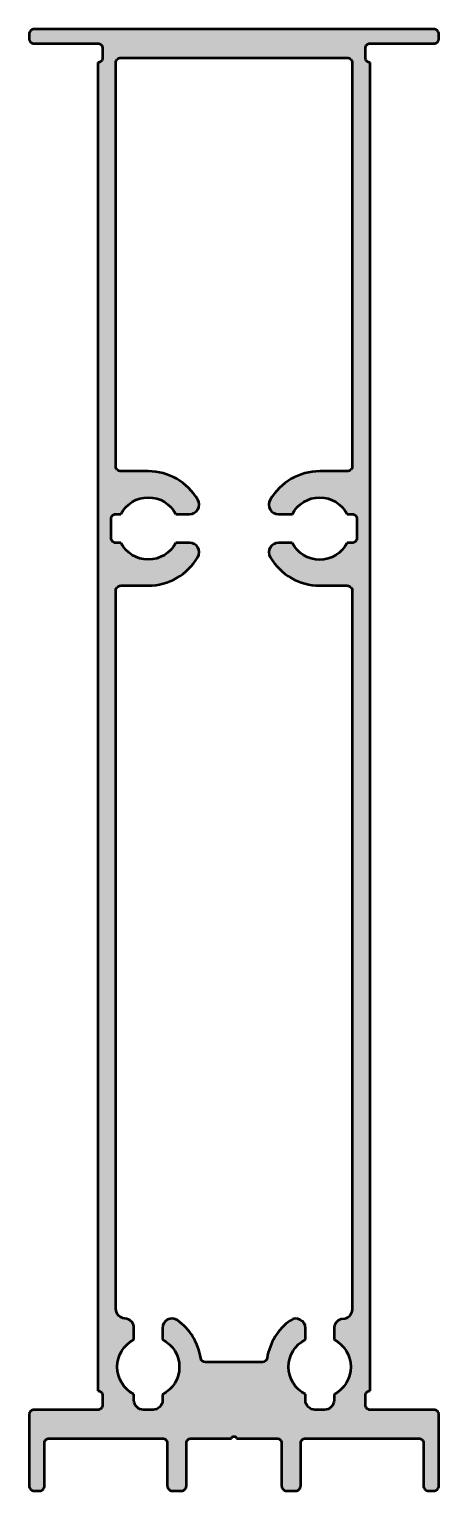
# Model space of a CAD drawing. Extents: x 0 to 43, y 0 to 153.
import ezdxf

# ---------------------------------------------------------------- set-up
doc = ezdxf.new("R2010")
doc.units = 0
doc.layers.add('0S-Alu contour', color=7, linetype='Continuous', lineweight=50)
doc.layers.add('0S-Alu hatch', color=252, linetype='Continuous', lineweight=25)

# ---------------------------------------------------------------- blocks, each defined once
blk = doc.blocks.new('326270__2225CC4F_2E8E_447C_8FF8_DA3C935E34D1_')
at = {"layer": '0S-Alu hatch'}
h = blk.add_hatch(color=256, dxfattribs=at)
edge = h.paths.add_edge_path()
edge.add_arc((0.4999937810286463, 152.9002387346452), 0.4997552218142083, 89.97192987040106, 180.0280701295893)
edge.add_line((0.0002386191895279, 152.8999938964844), (0.0002386191895454, 152.3999938964844))
edge.add_arc((0.5000039624337378, 152.3997592397285), 0.4997653983338368, 179.973097692873, 270.0269023071242)
edge.add_line((0.5002386191895454, 151.8999938964843), (7.200250826220795, 151.8999938964844))
edge.add_ellipse((7.200534970494686, 151.4002780407583), major_axis=(-0.4997159365099649, 0), ratio=1, start_angle=179.9674209538702, end_angle=270.0325790461232, ccw=False)
edge.add_line((7.700250826220791, 151.3999938964843), (7.700250826220795, 150.3999938964843))
edge.add_ellipse((7.200482991438867, 150.3997617312663), major_axis=(-0.4997678887076524, 0), ratio=1, start_angle=89.97338346875762, end_angle=180.0266165312506, ccw=False)
edge.add_line((7.200250826220795, 149.8999938964844), (7.200250826220795, 10.50000762939453))
edge.add_ellipse((7.200509441014438, 10.00026624018388), major_axis=(-0.4997414561268708, 0), ratio=1, start_angle=179.9694753368796, end_angle=270.02965040557496, ccw=False)
edge.add_line((7.700250826220796, 10), (7.700250826220795, 9))
edge.add_ellipse((7.200509446809349, 8.999741379411445), major_axis=(-0.4997414463306633, 0), ratio=1, start_angle=89.97034892945231, end_angle=180.0296510705443, ccw=False)
edge.add_line((7.200250826220795, 8.5), (0.5002462485840776, 8.5))
edge.add_arc((0.5000001212170267, 8.00024612736705), 0.4997539332414612, 89.97178199312349, 180.0282180068857)
edge.add_line((0.0002462485840775, 7.999999999999999), (0.0002462485840766, 0.5))
edge.add_arc((0.5000001212170258, 0.4997538726329491), 0.4997539332414612, 179.9717819931142, 270.0282180068765)
edge.add_line((0.5002462485840765, -1e-16), (1.100244722705169, 0))
edge.add_arc((1.100492104599067, 0.4997602437840934), 0.4997603050112503, 269.9716385257393, 360.0274872167101)
edge.add_line((1.600252352099701, 0.5000000000000002), (1.600252352099701, 5))
edge.add_ellipse((2.099993496522073, 5.000258855577628), major_axis=(-0.4997412114632851, 0), ratio=1, start_angle=-90.02967802619543, end_angle=0.029678026196506835, ccw=False)
edge.add_line((2.100252352099701, 5.5), (14.0002538779786, 5.5))
edge.add_ellipse((14.00050385093541, 5.000265223884474), major_axis=(-0.4997348386351644, 0), ratio=1, start_angle=179.9695914538225, end_angle=270.0286599910741, ccw=False)
edge.add_line((14.50023861918954, 5), (14.50023861918954, 0.5))
edge.add_arc((14.99999885899249, 0.4997602398029587), 0.4997602973154818, 179.9725123264401, 270.0274876735644)
edge.add_line((15.00023861918954, 4.1e-15), (16.00023861918954, 0))
edge.add_arc((16.00049111048531, 0.4997475087042317), 0.4997475724882918, 269.9710520130098, 360.0289479869838)
edge.add_line((16.50023861918954, 0.4999999999999999), (16.50023861918954, 4.999999999999998))
edge.add_ellipse((16.9999861278938, 5.000252491295742), major_axis=(-0.4997475724883204, 0), ratio=1, start_angle=-90.0289479869873, end_angle=0.028947986983780538, ccw=False)
edge.add_line((17.00023861918955, 5.5), (21.25304158336836, 5.499999999999996))
edge.add_ellipse((21.50250454936533, 5.447618391059811), major_axis=(-0.2549031274017, 0), ratio=1, start_angle=191.8585441902779, end_angle=348.1414558097221, ccw=False)
edge.add_line((21.7519675153623, 5.499999999999996), (26.00024624858408, 5.5))
edge.add_ellipse((26.00049873987984, 5.000252491295756), major_axis=(-0.4997475724883035, 0), ratio=1, start_angle=179.9710520130163, end_angle=270.028947986989, ccw=False)
edge.add_line((26.50024624858408, 5), (26.50024624858408, 0.5000000000000036))
edge.add_arc((27.00000648838705, 0.4997602398029616), 0.4997602973154942, 179.9725123264401, 270.0274876735626)
edge.add_line((27.00024624858408, -5.4e-15), (28.00024624858408, 0))
edge.add_arc((28.00048600878111, 0.4997602398029679), 0.4997602973154951, 269.9725123264374, 360.0274876735598)
edge.add_line((28.50024624858408, 0.5000000000000038), (28.50024624858408, 4.999999999999996))
edge.add_ellipse((28.99999375728832, 5.000252491295761), major_axis=(-0.4997475724883062, 0), ratio=1, start_angle=-90.02894798698861, end_angle=0.028947986983780538, ccw=False)
edge.add_line((29.00024624858408, 5.500000000000005), (40.90023251567392, 5.5))
edge.add_ellipse((40.90048500696966, 5.000252491295748), major_axis=(-0.4997475724883115, 0), ratio=1, start_angle=179.9710520130163, end_angle=270.02894798698776, ccw=False)
edge.add_line((41.40023251567392, 5), (41.40023251567392, 0.5000000000000009))
edge.add_arc((41.89999275547687, 0.4997602398029597), 0.49976029731548, 179.9725123264401, 270.0274876735634)
edge.add_line((41.90023251567391, 6.8e-15), (42.50025387797861, 0))
edge.add_arc((42.50048853473443, 0.4997653432441732), 0.4997653983338175, 269.973097692875, 360.026902307127)
edge.add_line((43.0002538779786, 0.5000000000000008), (43.00025387797861, 7.999999999999992))
edge.add_arc((42.50048853473443, 8.00023465675582), 0.4997653983338223, 359.973097692873, 450.026902307125)
edge.add_line((42.50025387797861, 8.499999999999998), (35.80023404155283, 8.5))
edge.add_ellipse((35.79997542096427, 8.99974137941144), major_axis=(-0.499741446330657, 0), ratio=1, start_angle=-0.029651070544275626, end_angle=90.02965107054843, ccw=False)
edge.add_line((35.30023404155283, 9), (35.30023404155283, 10))
edge.add_ellipse((35.79997542675919, 10.00026624018388), major_axis=(-0.4997414561268757, 0), ratio=1, start_angle=-90.02965040557422, end_angle=0.03052466312061597, ccw=False)
edge.add_line((35.80023404155283, 10.50000762939453), (35.80021878276377, 149.8999938964844))
edge.add_ellipse((35.79998661754567, 150.3997617312663), major_axis=(-0.4997678887076169, 0), ratio=1, start_angle=-0.026616531250624575, end_angle=90.02661653124568, ccw=False)
edge.add_line((35.30021878276379, 150.3999938964844), (35.30021878276377, 151.3999938964843))
edge.add_ellipse((35.79993463848987, 151.4002780407583), major_axis=(-0.4997159365099649, 0), ratio=1, start_angle=-90.03257904612241, end_angle=0.032579046129910694, ccw=False)
edge.add_line((35.80021878276375, 151.8999938964844), (42.50022336040049, 151.8999938964844))
edge.add_arc((42.50046312081737, 152.3997541360675), 0.4997602970957436, 269.9725123012203, 360.0274876987789)
edge.add_line((43.00022336040048, 152.3999938964843), (43.00022336040048, 152.8999938964844))
edge.add_arc((42.50047325084146, 152.9002437869253), 0.4997501720354699, 359.9713503486187, 450.0286496513787)
edge.add_line((42.50022336040049, 153.3999938964844), (0.5002386191895383, 153.3999938964844))
edge = h.paths.add_edge_path()
edge.add_ellipse((9.599976300250074, 149.900269948334), major_axis=(-0.4997240243970859, 0), ratio=1, start_angle=-90.03165068306498, end_angle=0.031650683058217055, ccw=False)
edge.add_line((9.600252352099725, 150.3999938964843), (33.40022488627937, 150.3999938964843))
edge.add_ellipse((33.40047477672039, 149.9002437869254), major_axis=(-0.4997501720354414, 0), ratio=1, start_angle=179.971350348606, end_angle=270.02864965138355, ccw=False)
edge.add_line((33.90022488627939, 149.8999938964844), (33.90022488627939, 107.5000076293945))
edge.add_ellipse((33.40047477672037, 107.4997577389535), major_axis=(-0.4997501720354699, 0), ratio=1, start_angle=89.9713503486197, end_angle=180.0286496513813, ccw=False)
edge.add_line((33.40022488627938, 107.0000076293945), (30.50020047221691, 107.0000076293945))
edge.add_arc((30.50020072435892, 101.0000480299947), 5.999959599399778, 90.00000240779497, 150.0002227414327)
edge.add_arc((26.13544032585888, 103.4802994083036), 0.980444056796912, 147.9895232298359, 271.0098346409101)
edge.add_line((26.15271969829111, 102.5000076293945), (27.62561245952158, 102.5000076293945))
edge.add_ellipse((30.50341592428138, 101.0271965296727), major_axis=(-3.232789092602138, 0), ratio=1, start_angle=207.1025980156952, end_angle=332.8974019843048, ccw=False)
edge.add_line((33.38121938904118, 102.5000076293945), (33.90021725688488, 102.5000076293945))
edge.add_ellipse((33.9004671473259, 102.0002575198355), major_axis=(-0.499750172035413, 0), ratio=1, start_angle=179.9713503486188, end_angle=270.02864965138355, ccw=False)
edge.add_line((34.40021725688486, 102.0000076293945), (34.40021725688485, 100.0000076293945))
edge.add_ellipse((33.90046714732581, 99.99975773895355), major_axis=(-0.4997501720354911, 0), ratio=1, start_angle=89.9713503486239, end_angle=180.0286496513813, ccw=False)
edge.add_line((33.90021725688485, 99.50000762939453), (33.37305661235361, 99.50000762939453))
edge.add_ellipse((30.49785795173268, 100.9348129784587), major_axis=(-3.213321292329728, 0), ratio=1, start_angle=26.52049201611328, end_angle=153.4795079838871, ccw=False)
edge.add_line((27.62265929111177, 99.50000762939453), (26.17008177205239, 99.50000762939453))
edge.add_arc((26.17008177205238, 98.50000762939452), 1.000000000000014, 89.99999999999939, 209.9993876364249)
edge.add_arc((30.50015535296007, 100.9999150722701), 5.999907443045312, 209.9993876364256, 270.0004308638116)
edge.add_line((30.50020047221689, 95.0000076293945), (33.40022488627938, 95.00000762939455))
edge.add_ellipse((33.4004595430353, 94.50024228615045), major_axis=(-0.4997653983337372, 0), ratio=1, start_angle=179.9730976928731, end_angle=270.0269023071372, ccw=False)
edge.add_line((33.90022488627939, 94.50000762939455), (33.90022488627939, 19.02764129638672))
edge.add_ellipse((32.90078878811622, 19.02708408266085), major_axis=(-0.9994362534943205, 0), ratio=1, start_angle=104.9788471709168, end_angle=180.0319440047566, ccw=False)
edge.add_line((33.15910550151377, 18.06160736083984), (32.74136563334971, 17.99367523193359))
edge.add_arc((32.99971792211235, 17.0281554304287), 0.9994870645520803, 104.980178954256, 180.0294728296781)
edge.add_line((32.00023098979501, 17.02764129638671), (32.00023098979502, 15.87461853027343))
edge.add_ellipse((30.5273723649457, 12.99679703567723), major_axis=(-3.232826794548838, 0), ratio=1, start_angle=117.1032022388373, end_angle=242.8967977611627, ccw=False)
edge.add_line((32.00023098979502, 10.11897554108103), (32.00023098979502, 9.5))
edge.add_ellipse((31.00074823097212, 9.499482758822895), major_axis=(-0.999482892661332, 0), ratio=1, start_angle=89.9703489294526, end_angle=180.0296510705443, ccw=False)
edge.add_line((31.00023098979502, 8.5), (30.00023098979502, 8.5))
edge.add_ellipse((29.99971374861793, 9.49948275882291), major_axis=(-0.999482892661346, 0), ratio=1, start_angle=-0.029651070544275626, end_angle=90.0296510705466, ccw=False)
edge.add_line((29.00023098979501, 9.5), (29.000230989795, 10.12712860107422))
edge.add_ellipse((30.43789614118224, 13.00249186692133), major_axis=(-3.214746490486652, 0), ratio=1, start_angle=-63.435211558319, end_angle=63.43521155831888, ccw=False)
edge.add_line((29.00023098979501, 15.87785513276844), (29.00023098979501, 17.06731742015997))
edge.add_arc((28.00023098979502, 17.06731742015997), 0.9999999999999928, 0, 125.5647868011875)
edge.add_arc((30.90841927690537, 12.99992403644932), 6.0001248035563, 125.5647868011876, 171.1495424713825)
edge.add_ellipse((24.48568969603948, 14.00000762939454), major_axis=(-0.5000000000000089, 0), ratio=1, start_angle=90, end_angle=171.1495424713824, ccw=False)
edge.add_line((24.48568969603948, 13.50000762939453), (18.50022336040048, 13.50000762939453))
edge.add_ellipse((18.49998360020344, 13.99976786919749), major_axis=(-0.4997602973154853, 0), ratio=1, start_angle=8.716999921306297, end_angle=90.02748767356422, ccw=False)
edge.add_arc((12.075302271207, 13.01470251938396), 5.999999999999993, 8.716999921306204, 54.43503134132073)
edge.add_arc((14.98959468172408, 17.09060578906009), 0.9894024590120832, 54.43503134132072, 180.5548752319814)
edge.add_line((14.00023861918954, 17.08102416992187), (14.00023861918954, 15.86946105957031))
edge.add_ellipse((12.51898075741431, 12.98728523700781), major_axis=(-3.240534265400501, 0), ratio=1, start_angle=117.20032535485339, end_angle=242.79967464514658, ccw=False)
edge.add_line((14.00023861918954, 10.10510941444531), (14.00023861918954, 9.5))
edge.add_ellipse((13.00074287007494, 9.499495749114603), major_axis=(-0.9994958763132125, 0), ratio=1, start_angle=89.9710939790155, end_angle=180.0289060209801, ccw=False)
edge.add_line((13.00023861918954, 8.5), (12.00024624858407, 8.5))
edge.add_ellipse((11.99972900740697, 9.499482758822891), major_axis=(-0.9994828926613283, 0), ratio=1, start_angle=-0.029651070544275626, end_angle=90.02965107054757, ccw=False)
edge.add_line((11.00024624858408, 9.5), (11.00024624858408, 10.12696354231408))
edge.add_ellipse((12.46165633266027, 13.00349847560721), major_axis=(-3.226479917231043, 0), ratio=1, start_angle=-63.06736692574469, end_angle=63.06736692574481, ccw=False)
edge.add_line((11.00024624858408, 15.88003340890033), (11.00024624858408, 17.07903289794922))
edge.add_arc((10.00075931626679, 17.07954703199124), 0.9994870645520272, 359.9705271703219, 435.0198210457455)
edge.add_line((10.25911160502939, 18.04506683349609), (9.841386995654387, 18.11299896240234))
edge.add_ellipse((10.09973928441699, 19.0785187639072), major_axis=(-0.9994870645520446, 0), ratio=1, start_angle=-0.029472829678127255, end_angle=75.01982104574529, ccw=False)
edge.add_line((9.100252352099687, 19.07903289794921), (9.1002523520997, 94.50000762939452))
edge.add_ellipse((9.600011320738908, 94.5002486607553), major_axis=(-0.4997590267633409, 0), ratio=1, start_angle=-90.02763347833559, end_angle=0.027633478345592266, ccw=False)
edge.add_line((9.6002523520997, 95.00000762939452), (12.50023861918954, 95.0000076293945))
edge.add_arc((12.50033329419018, 100.9998028109062), 5.999795182258657, 269.9990958894767, 330.0011292597517)
edge.add_arc((16.86492851225271, 98.51967041113383), 0.9804795448555275, 327.99395095188, 450.97626258311)
edge.add_line((16.84822293315438, 99.50000762939452), (15.37974759135751, 99.50000762939453))
edge.add_ellipse((12.49882298423273, 100.9694005790463), major_axis=(-3.234013332134472, 0), ratio=1, start_angle=27.02349759809391, end_angle=152.9765024019065, ccw=False)
edge.add_line((9.617898377107958, 99.50000762939452), (9.100252352099702, 99.50000762939453))
edge.add_ellipse((9.099976300250136, 99.99973157754496), major_axis=(-0.4997240243971463, 0), ratio=1, start_angle=-0.03165068304667784, end_angle=90.03165068305532, ccw=False)
edge.add_line((8.600252352099702, 100.0000076293945), (8.600252352099702, 102.0028766782744))
edge.add_ellipse((9.100252352099698, 102.0028766782744), major_axis=(-0.4999999999999965, 0), ratio=1, start_angle=269.66978380159674, end_angle=360, ccw=False)
edge.add_line((9.10313401609937, 102.502868374218), (9.620676241262506, 102.499885559082))
edge.add_ellipse((12.50165146104255, 101.0305407697425), major_axis=(-3.234036537664015, 0), ratio=1, start_angle=207.0247578266314, end_angle=332.9776698892461, ccw=False)
edge.add_line((15.38256441969478, 102.5000076293945), (16.83035731937633, 102.5000076293945))
edge.add_arc((16.83035731937633, 103.5000076293945), 0.9999999999999857, 270.0000000000002, 390.0004724819487)
edge.add_arc((12.50018906797685, 100.9999362127182), 6.000071416880915, 30.00047248194903, 89.99952682640595)
edge.add_line((12.50023861918954, 107.0000076293945), (9.600252352099702, 107.0000076293945))
edge.add_ellipse((9.599976300250148, 107.4997315775449), major_axis=(-0.4997240243971605, 0), ratio=1, start_angle=-0.031650683058217055, end_angle=90.03165068305373, ccw=False)
edge.add_line((9.100252352099702, 107.5000076293945), (9.100252352099702, 149.8999938964844))
at = {"layer": '0S-Alu contour', "color": 7}
for points in [[(0.0002386191895279, 152.8999938964844), (0.0002386191895454, 152.3999938964844)], [(42.50022336040049, 153.3999938964844), (0.500238619189539, 153.3999938964844)], [(0.5002386191895454, 151.8999938964843), (7.200250826220795, 151.8999938964844)], [(35.80021878276375, 151.8999938964844), (42.50022336040049, 151.8999938964844)], [(43.00022336040048, 152.3999938964843), (43.00022336040048, 152.8999938964844)], [(7.700250826220791, 151.3999938964843), (7.700250826220795, 150.3999938964843)], [(9.600252352099725, 150.3999938964843), (33.40022488627937, 150.3999938964843)], [(35.30021878276379, 150.3999938964844), (35.30021878276377, 151.3999938964843)], [(7.200250826220795, 149.8999938964844), (7.200250826220795, 10.50000762939453)], [(9.100252352099702, 107.5000076293945), (9.100252352099702, 149.8999938964844)], [(33.90022488627939, 149.8999938964844), (33.90022488627939, 107.5000076293945)], [(35.80023404155283, 10.50000762939453), (35.80021878276377, 149.8999938964844)], [(12.50023861918954, 107.0000076293945), (9.600252352099702, 107.0000076293945)], [(33.40022488627938, 107.0000076293945), (30.50020047221691, 107.0000076293945)], [(8.600252352099702, 100.0000076293945), (8.600252352099702, 102.0028766782744)], [(9.10313401609937, 102.502868374218), (9.620676241262506, 102.499885559082)], [(15.38256441969478, 102.5000076293945), (16.83035731937633, 102.5000076293945)], [(26.15271969829111, 102.5000076293945), (27.62561245952158, 102.5000076293945)], [(33.38121938904118, 102.5000076293945), (33.90021725688488, 102.5000076293945)], [(34.40021725688486, 102.0000076293945), (34.40021725688485, 100.0000076293945)], [(9.617898377107958, 99.50000762939452), (9.100252352099702, 99.50000762939453)], [(16.84822293315438, 99.50000762939452), (15.37974759135751, 99.50000762939453)], [(27.62265929111177, 99.50000762939453), (26.17008177205239, 99.50000762939453)], [(33.90021725688485, 99.50000762939453), (33.37305661235361, 99.50000762939453)], [(9.100252352099687, 19.07903289794921), (9.1002523520997, 94.50000762939452)], [(9.6002523520997, 95.00000762939452), (12.50023861918954, 95.0000076293945)], [(30.50020047221689, 95.0000076293945), (33.40022488627938, 95.00000762939455)], [(33.90022488627939, 94.50000762939455), (33.90022488627939, 19.02764129638672)], [(10.25911160502939, 18.04506683349609), (9.841386995654387, 18.11299896240234)], [(11.00024624858408, 15.88003340890033), (11.00024624858408, 17.07903289794922)], [(14.00023861918954, 17.08102416992187), (14.00023861918954, 15.86946105957031)], [(29.00023098979501, 15.87785513276844), (29.00023098979501, 17.06731742015997)], [(32.00023098979501, 17.02764129638671), (32.00023098979502, 15.87461853027343)], [(33.15910550151377, 18.06160736083984), (32.74136563334971, 17.99367523193359)], [(24.48568969603948, 13.50000762939453), (18.50022336040048, 13.50000762939453)], [(7.700250826220796, 10), (7.700250826220795, 9)], [(11.00024624858408, 9.5), (11.00024624858408, 10.12696354231408)], [(14.00023861918954, 10.10510941444531), (14.00023861918954, 9.5)], [(29.00023098979501, 9.5), (29.000230989795, 10.12712860107422)], [(32.00023098979502, 10.11897554108103), (32.00023098979502, 9.5)], [(35.30023404155283, 9), (35.30023404155283, 10)], [(0.0002462485840775, 7.999999999999999), (0.0002462485840766, 0.5)], [(7.200250826220795, 8.5), (0.5002462485840776, 8.5)], [(13.00023861918954, 8.5), (12.00024624858407, 8.5)], [(31.00023098979502, 8.5), (30.00023098979502, 8.5)], [(42.50025387797861, 8.499999999999998), (35.80023404155283, 8.5)], [(43.0002538779786, 0.5000000000000008), (43.00025387797861, 7.999999999999992)], [(1.600252352099701, 0.5000000000000002), (1.600252352099701, 5)], [(2.100252352099701, 5.5), (14.0002538779786, 5.5)], [(14.50023861918954, 5), (14.50023861918954, 0.5)], [(16.50023861918954, 0.4999999999999999), (16.50023861918954, 4.999999999999998)], [(17.00023861918955, 5.5), (21.25304158336836, 5.499999999999996)], [(21.7519675153623, 5.499999999999996), (26.00024624858408, 5.5)], [(26.50024624858408, 5), (26.50024624858408, 0.5000000000000036)], [(28.50024624858408, 0.5000000000000038), (28.50024624858408, 4.999999999999996)], [(29.00024624858408, 5.500000000000005), (40.90023251567392, 5.5)], [(41.40023251567392, 5), (41.40023251567392, 0.5000000000000009)], [(0.5002462485840765, -1e-16), (1.100244722705169, 0)], [(15.00023861918954, 4.1e-15), (16.00023861918954, 0)], [(27.00024624858408, -5.4e-15), (28.00024624858408, 0)], [(41.90023251567391, 6.8e-15), (42.50025387797861, 0)]]:
    blk.add_lwpolyline(points, dxfattribs=at)
for centre, radius, start, end in [((0.4999937810286463, 152.9002387346452), 0.4997552218142083, 89.97192987040106, 180.0280701295893), ((0.5000039624337378, 152.3997592397285), 0.4997653983338368, 179.973097692873, 270.0269023071242), ((42.50047325084146, 152.9002437869253), 0.4997501720354699, 359.9713503486187, 90.02864965137869), ((42.50046312081737, 152.3997541360675), 0.4997602970957436, 269.9725123012203, 0.0274876987788728), ((12.50018906797685, 100.9999362127182), 6.000071416880915, 30.00047248194903, 89.99952682640595), ((30.50020072435892, 101.0000480299947), 5.999959599399778, 90.00000240779497, 150.0002227414327), ((16.83035731937633, 103.5000076293945), 0.9999999999999857, 270.0000000000002, 30.00047248194866), ((26.13544032585888, 103.4802994083036), 0.980444056796912, 147.9895232298359, 271.0098346409101), ((16.86492851225271, 98.51967041113383), 0.9804795448555275, 327.99395095188, 90.97626258311008), ((26.17008177205238, 98.50000762939452), 1.000000000000014, 89.99999999999939, 209.9993876364249), ((12.50033329419018, 100.9998028109062), 5.999795182258657, 269.9990958894767, 330.0011292597517), ((30.50015535296007, 100.9999150722701), 5.999907443045312, 209.9993876364256, 270.0004308638116), ((10.00075931626679, 17.07954703199124), 0.9994870645520272, 359.9705271703219, 75.01982104574553), ((14.98959468172408, 17.09060578906009), 0.9894024590120832, 54.43503134132072, 180.5548752319814), ((12.075302271207, 13.01470251938396), 5.999999999999993, 8.716999921306204, 54.43503134132073), ((30.90841927690537, 12.99992403644932), 6.0001248035563, 125.5647868011876, 171.1495424713825), ((28.00023098979502, 17.06731742015997), 0.9999999999999928, 0, 125.5647868011875), ((32.99971792211235, 17.0281554304287), 0.9994870645520803, 104.980178954256, 180.0294728296781), ((0.5000001212170267, 8.00024612736705), 0.4997539332414612, 89.97178199312349, 180.0282180068857), ((42.50048853473443, 8.00023465675582), 0.4997653983338223, 359.973097692873, 90.02690230712501), ((0.5000001212170258, 0.4997538726329491), 0.4997539332414612, 179.9717819931142, 270.0282180068765), ((1.100492104599067, 0.4997602437840934), 0.4997603050112503, 269.9716385257393, 0.0274872167101258), ((14.99999885899249, 0.4997602398029587), 0.4997602973154818, 179.9725123264401, 270.0274876735644), ((16.00049111048531, 0.4997475087042317), 0.4997475724882918, 269.9710520130098, 0.0289479869838237), ((27.00000648838705, 0.4997602398029616), 0.4997602973154942, 179.9725123264401, 270.0274876735626), ((28.00048600878111, 0.4997602398029679), 0.4997602973154951, 269.9725123264374, 0.0274876735598741), ((41.89999275547687, 0.4997602398029597), 0.49976029731548, 179.9725123264401, 270.0274876735634), ((42.50048853473443, 0.4997653432441732), 0.4997653983338175, 269.973097692875, 0.0269023071270038)]:
    blk.add_arc(centre, radius, start, end, dxfattribs=at)
at = {"layer": '0S-Alu contour', "color": 7, "extrusion": (0, 0, -1)}
for centre, radius, start, end in [((-7.200534970494686, 151.4002780407583), 0.499715936509965, 89.9674209538768, 180.0325790461299), ((-35.79993463848987, 151.4002780407583), 0.499715936509965, 359.9674209538701, 90.03257904612238), ((-7.200482991438867, 150.3997617312663), 0.4997678887076524, 179.9733834687494, 270.0266165312424), ((-9.599976300250074, 149.900269948334), 0.4997240243970859, 359.9683493169418, 90.03165068306512), ((-33.40047477672039, 149.9002437869254), 0.4997501720354414, 89.97135034861645, 180.028649651394), ((-35.79998661754567, 150.3997617312663), 0.4997678887076169, 269.9733834687543, 0.0266165312505651), ((-9.599976300250148, 107.4997315775449), 0.4997240243971605, 269.9683493169463, 0.0316506830581693), ((-33.40047477672037, 107.4997577389535), 0.4997501720354699, 179.9713503486187, 270.0286496513803), ((-12.50165146104255, 101.0305407697425), 3.234036537664015, 27.0223301107539, 152.9752421733686), ((-30.50341592428138, 101.0271965296727), 3.232789092602138, 27.10259801569522, 152.8974019843048), ((-9.100252352099698, 102.0028766782744), 0.4999999999999965, 0, 90.33021619840324), ((-33.9004671473259, 102.0002575198355), 0.499750172035413, 89.97135034861645, 180.0286496513813), ((-9.099976300250136, 99.99973157754496), 0.4997240243971463, 269.9683493169447, 0.031650683046654), ((-33.90046714732581, 99.99975773895355), 0.4997501720354912, 179.9713503486187, 270.0286496513762), ((-12.49882298423273, 100.9694005790463), 3.234013332134472, 207.0234975980936, 332.9765024019061), ((-30.49785795173268, 100.9348129784587), 3.213321292329728, 206.520492016113, 333.4795079838867), ((-9.600011320738908, 94.5002486607553), 0.4997590267633409, 359.9723665216544, 90.02763347833557), ((-33.4004595430353, 94.50024228615045), 0.4997653983337372, 89.97309769286275, 180.026902307127), ((-10.09973928441699, 19.0785187639072), 0.9994870645520446, 284.9801789542547, 0.0294728296781067), ((-32.90078878811622, 19.02708408266085), 0.9994362534943205, 179.9680559952434, 255.0211528290832), ((-12.46165633266027, 13.00349847560721), 3.226479917231043, 296.9326330742552, 63.06736692574476), ((-12.51898075741431, 12.98728523700781), 3.240534265400501, 117.2003253548534, 242.7996746451466), ((-30.43789614118224, 13.00249186692133), 3.214746490486652, 296.5647884416812, 63.43521155831904), ((-30.5273723649457, 12.99679703567723), 3.232826794548838, 117.1032022388373, 242.8967977611628), ((-18.49998360020344, 13.99976786919749), 0.4997602973154854, 269.9725123264358, 351.2830000786937), ((-24.48568969603948, 14.00000762939454), 0.5000000000000089, 188.8504575286176, 270), ((-7.200509441014438, 10.00026624018388), 0.4997414561268708, 89.97034959442506, 180.0305246631205), ((-11.99972900740697, 9.499482758822891), 0.9994828926613283, 269.9703489294524, 0.0296510705443278), ((-13.00074287007494, 9.499495749114603), 0.9994958763132125, 179.9710939790199, 270.0289060209845), ((-29.99971374861793, 9.49948275882291), 0.999482892661346, 269.9703489294534, 0.0296510705443278), ((-31.00074823097212, 9.499482758822895), 0.999482892661332, 179.9703489294557, 270.0296510705474), ((-35.79997542675919, 10.00026624018388), 0.4997414561268757, 359.9694753368794, 90.02965040557423), ((-7.200509446809349, 8.999741379411445), 0.4997414463306633, 179.9703489294557, 270.0296510705477), ((-35.79997542096427, 8.99974137941144), 0.4997414463306571, 269.9703489294516, 0.0296510705443278), ((-2.099993496522073, 5.000258855577628), 0.4997412114632851, 359.9703219738035, 90.02967802619543), ((-14.00050385093541, 5.000265223884474), 0.4997348386351644, 89.97134000892589, 180.0304085461775), ((-16.9999861278938, 5.000252491295742), 0.4997475724883204, 359.9710520130162, 90.02894798698736), ((-21.50250454936533, 5.447618391059811), 0.2549031274017, 11.85854419027786, 168.1414558097221), ((-26.00049873987984, 5.000252491295756), 0.4997475724883035, 89.971052013011, 180.0289479869838), ((-28.99999375728832, 5.000252491295761), 0.4997475724883062, 359.9710520130162, 90.02894798698858), ((-40.90048500696966, 5.000252491295748), 0.4997475724883115, 89.97105201301224, 180.0289479869838)]:
    blk.add_arc(centre, radius, start, end, dxfattribs=at)
blk = doc.blocks.new('326270__4FA911C6_68CA_4749_B6A9_A08DC22EE5CC_')
at = {"layer": '0S-Alu contour', "color": 7}
blk.add_blockref('326270__2225CC4F_2E8E_447C_8FF8_DA3C935E34D1_', (0, 0), dxfattribs=at)

msp = doc.modelspace()

# ---------------------------------------------------------------- block references
at = {"layer": '0S-Alu contour', "color": 7}
msp.add_blockref('326270__4FA911C6_68CA_4749_B6A9_A08DC22EE5CC_', (0, 0), dxfattribs=at)

doc.saveas('drawing.dxf')
